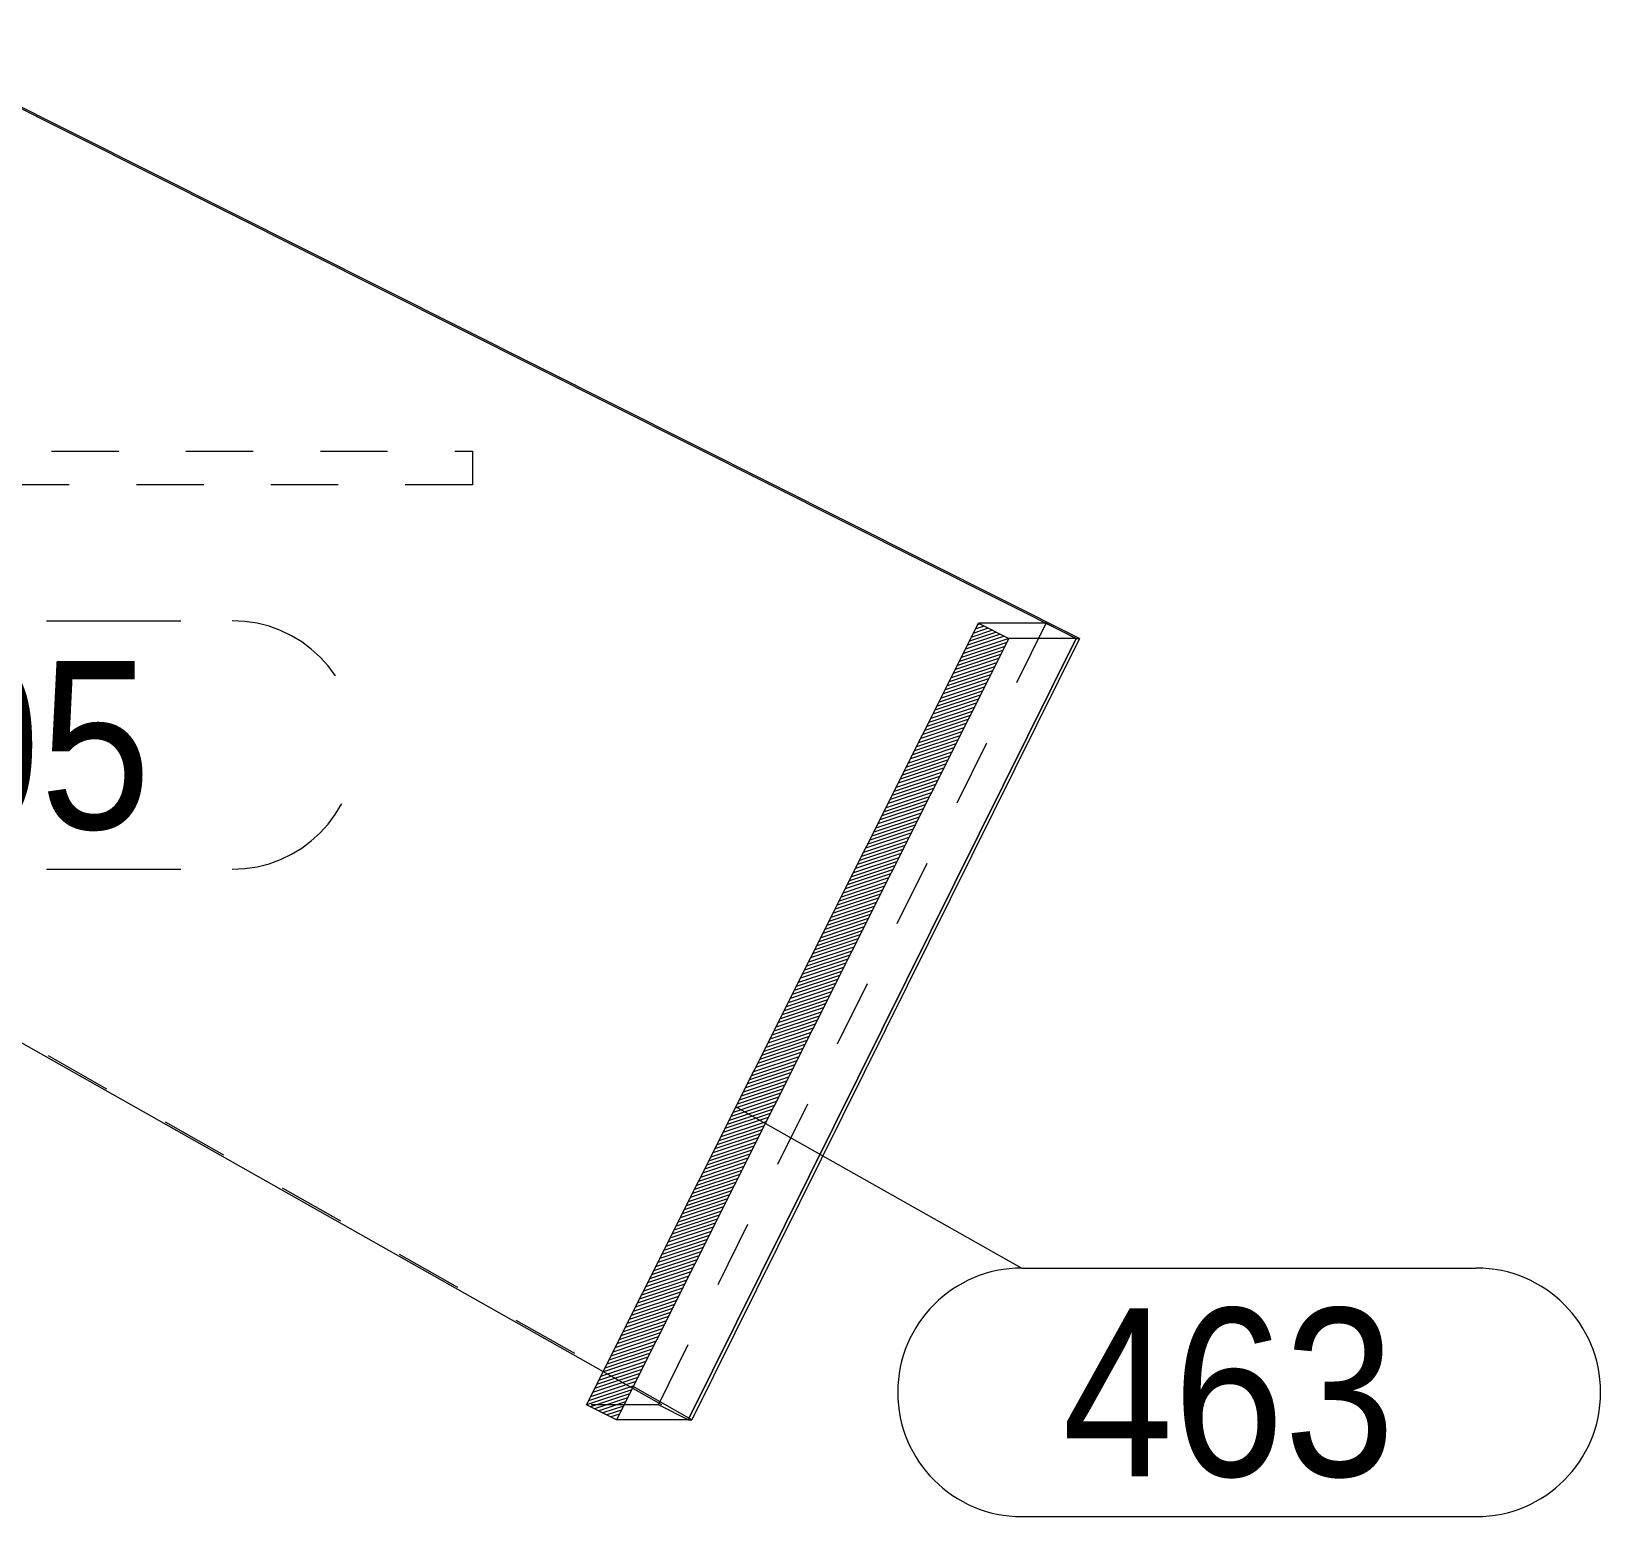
# Model space of a CAD drawing. Header units: millimetres. Extents: x 2 to 825, y 1 to 579.
# Drawn here: x 599.69 to 623.05, y 93.03 to 115.14 of the extents above; entities that cross this region are included whole.
import ezdxf

# ---------------------------------------------------------------- set-up
doc = ezdxf.new("R2010")
doc.units = ezdxf.units.MM
for name, pattern in [('XKITLINE00', [0]), ('XKITLINE01', [4, 1, -1, 1, -1]), ('XKITLINE02', [4, 2, -2])]:
    doc.linetypes.add(name, pattern=pattern)
doc.layers.add('Part', color=2, linetype='Continuous', lineweight=0)
doc.layers.add('PartMark', color=7, linetype='Continuous', lineweight=0)
doc.styles.add('ARIAL', font='ARIAL.TTF')

# ---------------------------------------------------------------- blocks, each defined once
blk = doc.blocks.new('*A17')
at = {"layer": 'Part', "color": 7, "linetype": 'XKITLINE00', "lineweight": 0}
for p, q in [((613.87, 106.282), (613.743, 106.24)), ((613.793, 106.306), (613.774, 106.3)), ((614.235, 106.1), (613.561, 105.877)), ((614.174, 106.131), (613.591, 105.937)), ((614.114, 106.161), (613.622, 105.998)), ((614.053, 106.191), (613.652, 106.058)), ((613.992, 106.221), (613.683, 106.119)), ((613.931, 106.251), (613.713, 106.179)), ((614.114, 105.859), (613.44, 105.635)), ((614.144, 105.919), (613.47, 105.695)), ((614.175, 105.98), (613.5, 105.756)), ((614.205, 106.04), (613.531, 105.816)), ((613.993, 105.617), (613.318, 105.393)), ((614.023, 105.677), (613.349, 105.454)), ((614.053, 105.738), (613.379, 105.514)), ((614.084, 105.798), (613.409, 105.575)), ((613.871, 105.375), (613.197, 105.151)), ((613.901, 105.435), (613.227, 105.212)), ((613.932, 105.496), (613.258, 105.272)), ((613.962, 105.556), (613.288, 105.333)), ((613.75, 105.133), (613.076, 104.909)), ((613.78, 105.193), (613.106, 104.97)), ((613.81, 105.254), (613.136, 105.03)), ((613.841, 105.314), (613.167, 105.091)), ((613.628, 104.891), (612.954, 104.668)), ((613.659, 104.952), (612.985, 104.728)), ((613.689, 105.012), (613.015, 104.788)), ((613.719, 105.073), (613.045, 104.849)), ((613.507, 104.649), (612.833, 104.426)), ((613.537, 104.71), (612.863, 104.486)), ((613.568, 104.77), (612.894, 104.547)), ((613.598, 104.831), (612.924, 104.607)), ((613.416, 104.468), (612.742, 104.244)), ((613.446, 104.528), (612.772, 104.305)), ((613.477, 104.589), (612.803, 104.365)), ((613.295, 104.226), (612.62, 104.002)), ((613.325, 104.287), (612.651, 104.063)), ((613.355, 104.347), (612.681, 104.123)), ((613.386, 104.407), (612.712, 104.184)), ((613.173, 103.984), (612.499, 103.761)), ((613.204, 104.045), (612.529, 103.821)), ((613.234, 104.105), (612.56, 103.882)), ((613.264, 104.166), (612.59, 103.942)), ((613.052, 103.742), (612.378, 103.519)), ((613.082, 103.803), (612.408, 103.579)), ((613.113, 103.863), (612.438, 103.64)), ((613.143, 103.924), (612.469, 103.7)), ((612.93, 103.5), (612.256, 103.277)), ((612.961, 103.561), (612.287, 103.337)), ((612.991, 103.621), (612.317, 103.398)), ((613.022, 103.682), (612.347, 103.458)), ((612.809, 103.259), (612.135, 103.035)), ((612.839, 103.319), (612.165, 103.096)), ((612.87, 103.38), (612.196, 103.156)), ((612.9, 103.44), (612.226, 103.216)), ((612.688, 103.017), (612.014, 102.793)), ((612.718, 103.077), (612.044, 102.854)), ((612.748, 103.138), (612.074, 102.914)), ((612.779, 103.198), (612.105, 102.975)), ((612.597, 102.835), (611.923, 102.612)), ((612.627, 102.896), (611.953, 102.672)), ((612.657, 102.956), (611.983, 102.733)), ((612.475, 102.594), (611.801, 102.37)), ((612.506, 102.654), (611.832, 102.43)), ((612.536, 102.714), (611.862, 102.491)), ((612.566, 102.775), (611.892, 102.551)), ((612.354, 102.352), (611.68, 102.128)), ((612.384, 102.412), (611.71, 102.189)), ((612.415, 102.473), (611.741, 102.249)), ((612.445, 102.533), (611.771, 102.309)), ((612.233, 102.11), (611.558, 101.886)), ((612.263, 102.17), (611.589, 101.947)), ((612.293, 102.231), (611.619, 102.007)), ((612.324, 102.291), (611.649, 102.068)), ((612.111, 101.868), (611.437, 101.644)), ((612.142, 101.928), (611.467, 101.705)), ((612.172, 101.989), (611.498, 101.765)), ((612.202, 102.049), (611.528, 101.826)), ((611.99, 101.626), (611.316, 101.403)), ((612.02, 101.687), (611.346, 101.463)), ((612.051, 101.747), (611.376, 101.523)), ((612.081, 101.808), (611.407, 101.584)), ((611.868, 101.384), (611.194, 101.161)), ((611.899, 101.445), (611.225, 101.221)), ((611.929, 101.505), (611.255, 101.282)), ((611.959, 101.566), (611.285, 101.342)), ((611.777, 101.203), (611.103, 100.979)), ((611.808, 101.263), (611.134, 101.04)), ((611.838, 101.324), (611.164, 101.1)), ((611.656, 100.961), (610.982, 100.737)), ((611.686, 101.021), (611.012, 100.798)), ((611.717, 101.082), (611.043, 100.858)), ((611.747, 101.142), (611.073, 100.919)), ((611.535, 100.719), (610.861, 100.496)), ((611.565, 100.78), (610.891, 100.556)), ((611.595, 100.84), (610.921, 100.616)), ((611.626, 100.901), (610.952, 100.677)), ((611.413, 100.477), (610.739, 100.254)), ((611.444, 100.538), (610.77, 100.314)), ((611.474, 100.598), (610.8, 100.375)), ((611.504, 100.659), (610.83, 100.435)), ((611.292, 100.235), (610.618, 100.012)), ((611.322, 100.296), (610.648, 100.072)), ((611.353, 100.356), (610.678, 100.133)), ((611.383, 100.417), (610.709, 100.193)), ((611.171, 99.994), (610.496, 99.77)), ((611.201, 100.054), (610.527, 99.83)), ((611.231, 100.115), (610.557, 99.891)), ((611.262, 100.175), (610.587, 99.951)), ((611.049, 99.752), (610.375, 99.528)), ((611.08, 99.812), (610.405, 99.589)), ((611.11, 99.873), (610.436, 99.649)), ((611.14, 99.933), (610.466, 99.71)), ((610.928, 99.51), (610.254, 99.286)), ((610.958, 99.57), (610.284, 99.347)), ((610.988, 99.631), (610.314, 99.407)), ((611.019, 99.691), (610.345, 99.468)), ((610.837, 99.329), (610.163, 99.105)), ((610.867, 99.389), (610.193, 99.165)), ((610.897, 99.449), (610.223, 99.226)), ((610.715, 99.087), (610.041, 98.863)), ((610.746, 99.147), (610.072, 98.924)), ((610.776, 99.208), (610.102, 98.984)), ((610.806, 99.268), (610.132, 99.044)), ((610.594, 98.845), (609.92, 98.621)), ((610.624, 98.905), (609.95, 98.682)), ((610.655, 98.966), (609.981, 98.742)), ((610.685, 99.026), (610.011, 98.803)), ((610.473, 98.603), (609.799, 98.379)), ((610.503, 98.663), (609.829, 98.44)), ((610.533, 98.724), (609.859, 98.5)), ((610.564, 98.784), (609.89, 98.561)), ((610.351, 98.361), (609.677, 98.137)), ((610.382, 98.422), (609.707, 98.198)), ((610.412, 98.482), (609.738, 98.258)), ((610.442, 98.542), (609.768, 98.319)), ((610.23, 98.119), (609.556, 97.896)), ((610.26, 98.18), (609.586, 97.956)), ((610.291, 98.24), (609.616, 98.017)), ((610.321, 98.301), (609.647, 98.077)), ((610.109, 97.877), (609.434, 97.654)), ((610.139, 97.938), (609.465, 97.714)), ((610.169, 97.998), (609.495, 97.775)), ((610.2, 98.059), (609.525, 97.835)), ((610.017, 97.696), (609.343, 97.472)), ((610.048, 97.756), (609.374, 97.533)), ((610.078, 97.817), (609.404, 97.593)), ((609.896, 97.454), (609.222, 97.231)), ((609.926, 97.515), (609.252, 97.291)), ((609.957, 97.575), (609.283, 97.351)), ((609.987, 97.636), (609.313, 97.412)), ((609.775, 97.212), (609.101, 96.989)), ((609.805, 97.273), (609.131, 97.049)), ((609.835, 97.333), (609.161, 97.11)), ((609.866, 97.394), (609.192, 97.17)), ((609.653, 96.97), (608.979, 96.747)), ((609.684, 97.031), (609.01, 96.807)), ((609.714, 97.091), (609.04, 96.868)), ((609.744, 97.152), (609.07, 96.928)), ((609.532, 96.729), (608.858, 96.505)), ((609.562, 96.789), (608.888, 96.565)), ((609.593, 96.849), (608.919, 96.626)), ((609.623, 96.91), (608.949, 96.686)), ((609.411, 96.487), (608.736, 96.263)), ((609.441, 96.547), (608.767, 96.324)), ((609.471, 96.608), (608.797, 96.384)), ((609.502, 96.668), (608.828, 96.445)), ((609.289, 96.245), (608.615, 96.021)), ((609.32, 96.305), (608.645, 96.082)), ((609.35, 96.366), (608.676, 96.142)), ((609.38, 96.426), (608.706, 96.203)), ((609.198, 96.063), (608.524, 95.84)), ((609.229, 96.124), (608.554, 95.9)), ((609.259, 96.184), (608.585, 95.961)), ((609.077, 95.822), (608.403, 95.598)), ((609.107, 95.882), (608.433, 95.658)), ((609.138, 95.943), (608.463, 95.719)), ((609.168, 96.003), (608.494, 95.779)), ((608.955, 95.58), (608.281, 95.356)), ((608.986, 95.64), (608.312, 95.417)), ((609.016, 95.701), (608.342, 95.477)), ((609.046, 95.761), (608.372, 95.538)), ((608.834, 95.338), (608.16, 95.114)), ((608.864, 95.398), (608.19, 95.175)), ((608.895, 95.459), (608.221, 95.235)), ((608.925, 95.519), (608.251, 95.296)), ((608.713, 95.096), (608.039, 94.872)), ((608.743, 95.157), (608.069, 94.933)), ((608.773, 95.217), (608.099, 94.993)), ((608.804, 95.277), (608.13, 95.054)), ((608.622, 94.915), (607.952, 94.693)), ((608.652, 94.975), (607.978, 94.752)), ((608.682, 95.036), (608.008, 94.812)), ((608.591, 94.854), (608.01, 94.661)), ((608.561, 94.794), (608.071, 94.631)), ((608.531, 94.733), (608.131, 94.601)), ((608.5, 94.673), (608.192, 94.571)), ((608.47, 94.612), (608.253, 94.54)), ((608.44, 94.552), (608.314, 94.51))]:
    blk.add_line(p, q, dxfattribs=at)
blk = doc.blocks.new('*A171')
at = {"layer": 'Part', "color": 2, "linetype": 'XKITLINE00', "lineweight": 0}
for p, q in [((607.948, 94.692), (613.785, 106.324)), ((614.792, 106.324), (613.785, 106.324)), ((613.785, 106.324), (614.235, 106.1)), ((614.792, 106.324), (615.237, 106.1)), ((614.235, 106.1), (608.398, 94.469)), ((615.237, 106.1), (609.464, 94.469)), ((615.237, 106.1), (614.235, 106.1)), ((608.398, 94.469), (607.948, 94.692)), ((609.464, 94.469), (608.398, 94.469))]:
    blk.add_line(p, q, dxfattribs=at)
at = {"layer": 'Part', "color": 7, "linetype": 'XKITLINE01', "lineweight": 0}
for p, q in [((609.019, 94.692), (614.792, 106.324)), ((609.019, 94.692), (607.948, 94.692)), ((609.464, 94.469), (609.019, 94.692))]:
    blk.add_line(p, q, dxfattribs=at)
blk = doc.blocks.new('*A172')
at = {"layer": 'Part', "color": 7, "linetype": 'XKITLINE01', "lineweight": 0}
for p, q in [((587.988, 108.385), (587.988, 108.885)), ((587.988, 108.885), (606.251, 108.885)), ((589.038, 108.385), (589.038, 108.885)), ((606.251, 108.885), (606.251, 108.385)), ((606.251, 108.385), (587.988, 108.385))]:
    blk.add_line(p, q, dxfattribs=at)
blk = doc.blocks.new('*A173')
at = {"layer": 'Part', "color": 2, "linetype": 'XKITLINE00', "lineweight": 0}
for p, q in [((587.936, 115.135), (587.936, 102.135)), ((597.287, 115.135), (587.936, 115.135)), ((615.237, 106.1), (597.234, 115.135)), ((615.29, 106.1), (597.287, 115.135)), ((609.464, 94.469), (615.237, 106.1)), ((615.29, 106.1), (609.516, 94.469)), ((615.237, 106.1), (615.29, 106.1)), ((587.936, 102.135), (595.906, 102.135)), ((595.906, 102.135), (608.196, 95.186)), ((595.959, 102.135), (595.906, 102.135)), ((609.464, 94.469), (609.516, 94.469))]:
    blk.add_line(p, q, dxfattribs=at)
at = {"layer": 'Part', "color": 7, "linetype": 'XKITLINE01', "lineweight": 0}
for p, q in [((587.989, 102.135), (587.989, 115.135)), ((595.906, 102.135), (595.959, 102.135)), ((609.516, 94.469), (595.959, 102.135)), ((608.196, 95.186), (609.464, 94.469))]:
    blk.add_line(p, q, dxfattribs=at)
blk = doc.blocks.new('*A394')
at = {"layer": 'PartMark', "color": 7, "linetype": 'XKITLINE00', "lineweight": 0}
for p, q in [((610.19, 99.119), (614.432, 96.727)), ((614.432, 96.727), (621.195, 96.727)), ((614.432, 93.027), (621.195, 93.027))]:
    blk.add_line(p, q, dxfattribs=at)
for centre, start, end in [((614.432, 94.877), 90, 270), ((621.195, 94.877), 270, 90)]:
    blk.add_arc(centre, 1.85, start, end, dxfattribs=at)
at = {"layer": 'PartMark', "color": 3, "style": 'ARIAL', "width": 0.85}
blk.add_text('463', height=2.5, dxfattribs=at).set_placement((615.032, 93.627))
blk = doc.blocks.new('*A395')
at = {"layer": 'PartMark', "color": 7, "linetype": 'XKITLINE02', "lineweight": 0}
for p, q in [((591.67, 108.756), (595.913, 106.363)), ((595.913, 106.363), (602.676, 106.363)), ((595.913, 102.663), (602.676, 102.663))]:
    blk.add_line(p, q, dxfattribs=at)
for centre, start, end in [((595.913, 104.513), 90, 270), ((602.676, 104.513), 270, 90)]:
    blk.add_arc(centre, 1.85, start, end, dxfattribs=at)
at = {"layer": 'PartMark', "color": 3, "style": 'ARIAL', "width": 0.85}
blk.add_text('505', height=2.5, dxfattribs=at).set_placement((596.513, 103.263))

msp = doc.modelspace()

# ---------------------------------------------------------------- block references
at = {"lineweight": 0}
for name in ['*A173', '*A172', '*A395', '*A171', '*A17', '*A394']:
    msp.add_blockref(name, (0, 0), dxfattribs=at)

doc.saveas('drawing.dxf')
